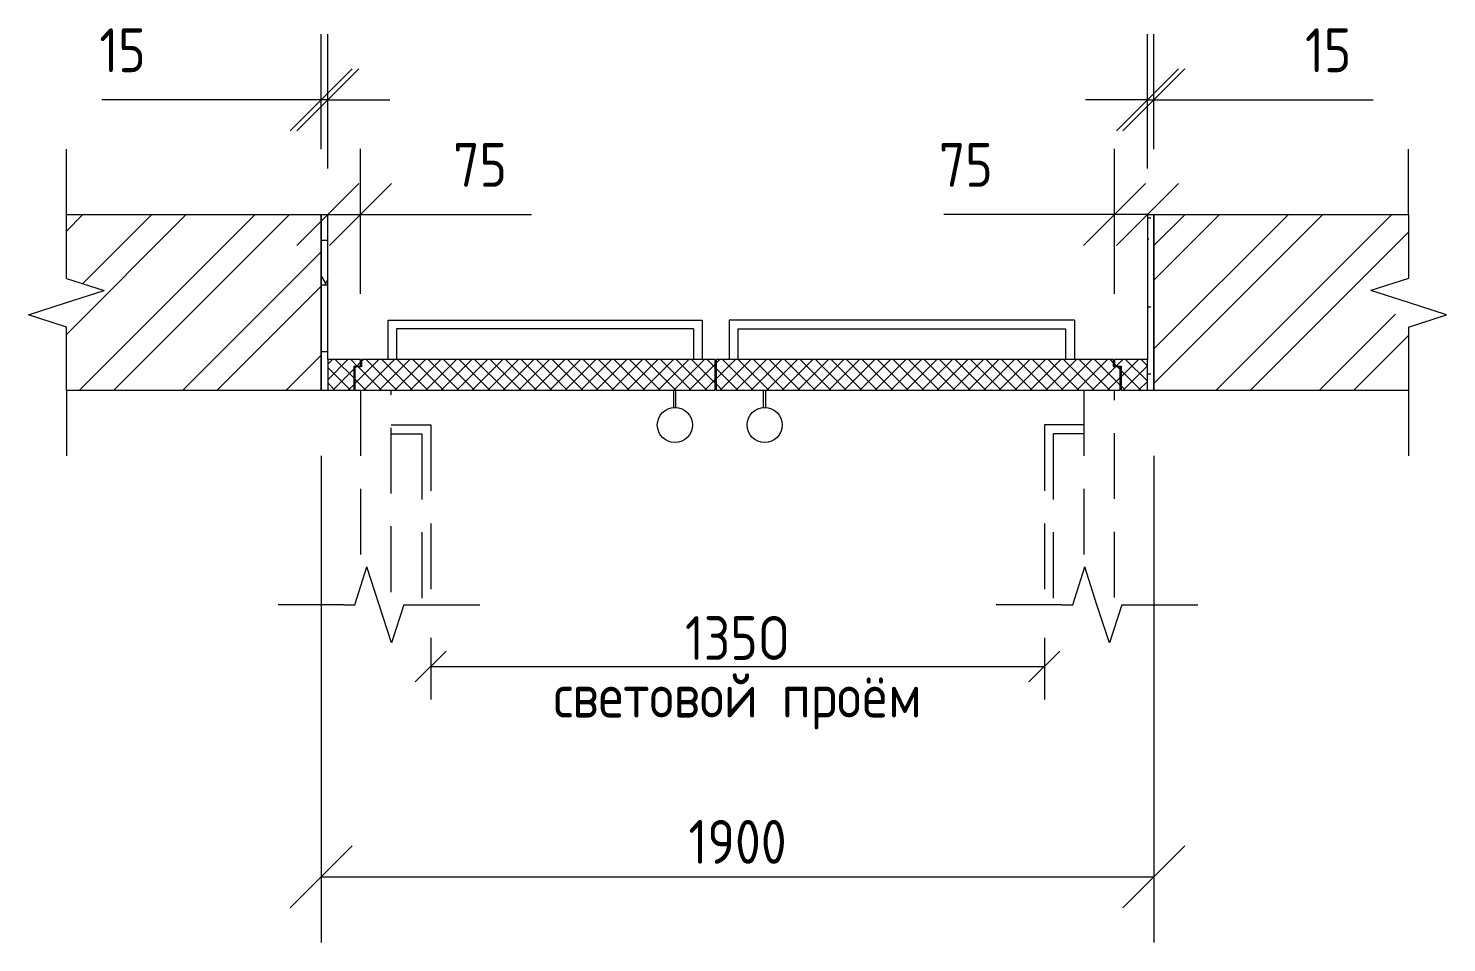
# Model space of a CAD drawing. Header units: millimetres. Extents: x -11345 to 411485, y -9810 to 73012.
# Drawn here: x -2192.8 to -2128.1, y 71108.3 to 71150 of the extents above; entities that cross this region are included whole.
import ezdxf

# ---------------------------------------------------------------- set-up
doc = ezdxf.new("R2010")
doc.units = ezdxf.units.MM
doc.linetypes.add('ADSK_Штриховая_ш3 п1_5', pattern=[4.5, 3, -1.5])
for name, color, linetype, lineweight in [('Аннотация', 7, 'Continuous', 18), ('Размеры', 7, 'Continuous', 5), ('Узлы', 7, 'Continuous', 18)]:
    doc.layers.add(name, color=color, linetype=linetype, lineweight=lineweight)
doc.layers.add('Линии', color=7, linetype='Continuous', lineweight=9, true_color=0x00a600)
doc.styles.add('GOST Common_1', font='GOST_Common.ttf', dxfattribs={"width": 0.9, "height": 350})
doc.styles.add('GOST Common_3', font='GOST_Common.ttf', dxfattribs={"width": 0.9, "height": 250})
doc.styles.add('GOST Common_5', font='GOST_Common.ttf', dxfattribs={"width": 0.9, "height": 100})
doc.dimstyles.new('ADSK_Основной_2_5_мм_Округление_до_1_мм', dxfattribs={"dimscale": 304.8, "dimtxt": 250, "dimasz": 0.463911, "dimexe": 0.492126, "dimexo": 0.492126, "dimgap": 0.098425, "dimtad": 1, "dimdec": 0, "dimdsep": 46, "dimtxsty": 'GOST Common_3', "dimblk1": 'OBLIQUE', "dimblk2": 'OBLIQUE', "dimsah": 1, "dimcen": 0.09, "dimdle": 0.492126, "dimazin": 2, "dimtfac": 1, "dimtdec": 0, "dimtix": 1, "dimtmove": 0, "dimatfit": 3, "dimfxl": 1, "dimtvp": 1, "dimtolj": 1, "dimtzin": 0, "dimlwd": 20, "dimlwe": 20, "dimarcsym": 2})
doc.dimstyles.new('ADSK_Основной_2_5_мм_Округление_до_1_мм_1', dxfattribs={"dimscale": 304.8, "dimtxt": 251.428749, "dimasz": 0.463911, "dimexe": 0.492126, "dimexo": 0.492126, "dimgap": 0.098425, "dimtad": 1, "dimdec": 0, "dimdsep": 46, "dimtxsty": 'GOST Common_3', "dimblk1": 'OBLIQUE', "dimblk2": 'OBLIQUE', "dimsah": 1, "dimcen": 0.09, "dimdle": 0.492126, "dimazin": 2, "dimtfac": 1, "dimtdec": 4, "dimtix": 1, "dimtmove": 1, "dimatfit": 3, "dimfxl": 1, "dimtvp": 1, "dimtolj": 1, "dimtzin": 0, "dimlwd": 20, "dimlwe": 20, "dimarcsym": 2})
doc.dimstyles.new('ADSK_Основной_2_5_мм_Округление_до_1_мм_min_световой_проём', dxfattribs={"dimscale": 304.8, "dimtxt": 125.714375, "dimasz": 0.231955, "dimexe": 0.246063, "dimexo": 0.246063, "dimgap": 0.049213, "dimtad": 1, "dimdec": 0, "dimdsep": 46, "dimtxsty": 'GOST Common_1', "dimblk1": 'OBLIQUE', "dimblk2": 'OBLIQUE', "dimsah": 1, "dimcen": 0.09, "dimdle": 0.246063, "dimazin": 2, "dimtfac": 1, "dimtdec": 4, "dimtix": 1, "dimtmove": 0, "dimatfit": 3, "dimfxl": 1, "dimtvp": 1, "dimtolj": 1, "dimtzin": 0, "dimlwd": 20, "dimlwe": 20, "dimarcsym": 2})
pattern_1 = [(45, (-2162.20884, 71109.8427), (-0.3535534, 0.3535534), []), (135, (-2162.20884, 71109.8427), (-0.3535534, -0.3535534), [])]

# ---------------------------------------------------------------- blocks, each defined once
blk = doc.blocks.new('ADSK_Обрыв_Линия - По умолчанию-6396943-ДН-4л')
at = {"layer": 'Узлы'}
for p, q in [((-1441.1, 1582), (-1441.1, 1437)), ((-1441.1, 1325.7), (-1441.1, 1182))]:
    blk.add_line(p, q, dxfattribs=at)
blk = doc.blocks.new('ADSK_Обрыв_Линия - По умолчанию-6397007-ДН-4л')
at = {"layer": 'Узлы'}
for p, q in [((1621.2, 1582), (1621.2, 1437)), ((1621.2, 1325.7), (1621.2, 1182))]:
    blk.add_line(p, q, dxfattribs=at)
blk = doc.blocks.new('ADSK_Обрыв_Линия - По умолчанию-6400390-ДН-4л')
at = {"layer": 'Узлы'}
for p, q in [((-807.8, 692), (-782.8, 692)), ((-671.5, 692), (-647.8, 692))]:
    blk.add_line(p, q, dxfattribs=at)
blk = doc.blocks.new('_Oblique')
at = {"color": 0, "linetype": 'ByBlock', "lineweight": -2}
blk.add_line((-0.5, -0.5), (0.5, 0.5), dxfattribs=at)
blk = doc.blocks.new('*D744')
at = {"layer": 'Defpoints', "color": 0, "transparency": 16777216}
for p in [(-2179.104, 71146.728), (-2179.404, 71141.484), (-2179.104, 71141.484)]:
    blk.add_point(p, dxfattribs=at)
at = {"layer": 'Размеры', "color": 0, "transparency": 16777216}
for p, q in [((-2179.404, 71144.484), (-2179.404, 71149.728)), ((-2179.104, 71144.484), (-2179.104, 71149.728)), ((-2179.404, 71146.728), (-2189.41, 71146.728)), ((-2179.104, 71146.728), (-2179.404, 71146.728)), ((-2179.104, 71146.728), (-2176.276, 71146.728))]:
    blk.add_line(p, q, dxfattribs=at)
at = {"layer": 'Размеры', "color": 0, "transparency": 16777216, "xscale": 2.828, "yscale": 2.828, "zscale": 2.828}
blk.add_blockref('_Oblique', (-2179.404, 71146.728), dxfattribs=at)
at = {"layer": 'Размеры', "color": 0, "transparency": 16777216, "xscale": 2.828, "yscale": 2.828, "zscale": 2.828, "rotation": 180}
blk.add_blockref('_Oblique', (-2179.104, 71146.728), dxfattribs=at)
at = {"layer": 'Размеры', "color": 0, "lineweight": 20, "transparency": 16777216, "insert": (-2189.521, 71149.995), "char_height": 2, "width": 3.2217, "attachment_point": 1, "line_spacing_factor": 1.022761, "style": 'GOST Common_5'}
blk.add_mtext('\\A1;15', dxfattribs=at)
blk = doc.blocks.new('*D745')
at = {"layer": 'Defpoints', "color": 0, "transparency": 16777216}
for p in [(-2141.404, 71146.728), (-2141.704, 71141.484), (-2141.404, 71141.484)]:
    blk.add_point(p, dxfattribs=at)
at = {"layer": 'Размеры', "color": 0, "transparency": 16777216}
for p, q in [((-2141.704, 71144.484), (-2141.704, 71149.728)), ((-2141.404, 71144.484), (-2141.404, 71149.728)), ((-2141.704, 71146.728), (-2144.532, 71146.728)), ((-2141.704, 71146.728), (-2141.404, 71146.728)), ((-2141.404, 71146.728), (-2131.398, 71146.728))]:
    blk.add_line(p, q, dxfattribs=at)
at = {"layer": 'Размеры', "color": 0, "transparency": 16777216, "xscale": 2.828, "yscale": 2.828, "zscale": 2.828}
blk.add_blockref('_Oblique', (-2141.704, 71146.728), dxfattribs=at)
at = {"layer": 'Размеры', "color": 0, "transparency": 16777216, "xscale": 2.828, "yscale": 2.828, "zscale": 2.828, "rotation": 180}
blk.add_blockref('_Oblique', (-2141.404, 71146.728), dxfattribs=at)
at = {"layer": 'Размеры', "color": 0, "lineweight": 20, "transparency": 16777216, "insert": (-2134.509, 71149.995), "char_height": 2, "width": 3.2217, "attachment_point": 1, "line_spacing_factor": 1.022761, "style": 'GOST Common_5'}
blk.add_mtext('\\A1;15', dxfattribs=at)
blk = doc.blocks.new('*D746')
at = {"layer": 'Defpoints', "color": 0, "transparency": 16777216}
for p in [(-2177.604, 71141.496), (-2179.104, 71140.595), (-2177.604, 71134.884)]:
    blk.add_point(p, dxfattribs=at)
at = {"layer": 'Размеры', "color": 0, "transparency": 16777216}
for p, q in [((-2179.104, 71143.595), (-2179.104, 71144.496)), ((-2177.604, 71137.884), (-2177.604, 71144.496)), ((-2179.114, 71141.496), (-2177.604, 71141.496)), ((-2177.604, 71141.496), (-2169.811, 71141.496))]:
    blk.add_line(p, q, dxfattribs=at)
at = {"layer": 'Размеры', "color": 0, "transparency": 16777216, "xscale": 2.828, "yscale": 2.828, "zscale": 2.828, "rotation": 180}
blk.add_blockref('_Oblique', (-2179.104, 71141.496), dxfattribs=at)
at = {"layer": 'Размеры', "color": 0, "transparency": 16777216, "xscale": 2.828, "yscale": 2.828, "zscale": 2.828}
blk.add_blockref('_Oblique', (-2177.604, 71141.496), dxfattribs=at)
at = {"layer": 'Размеры', "color": 0, "lineweight": 20, "transparency": 16777216, "insert": (-2173.379, 71144.762), "char_height": 2, "width": 3.78422, "attachment_point": 1, "line_spacing_factor": 1.022761, "style": 'GOST Common_5'}
blk.add_mtext('\\A1;75', dxfattribs=at)
blk = doc.blocks.new('*D747')
at = {"layer": 'Defpoints', "color": 0, "transparency": 16777216}
for p in [(-2141.704, 71141.496), (-2141.704, 71140.595), (-2143.204, 71134.884)]:
    blk.add_point(p, dxfattribs=at)
at = {"layer": 'Размеры', "color": 0, "transparency": 16777216}
for p, q in [((-2143.204, 71137.884), (-2143.204, 71144.496)), ((-2141.704, 71143.595), (-2141.704, 71144.496)), ((-2143.204, 71141.496), (-2150.998, 71141.496)), ((-2141.704, 71141.496), (-2143.214, 71141.496))]:
    blk.add_line(p, q, dxfattribs=at)
at = {"layer": 'Размеры', "color": 0, "transparency": 16777216, "xscale": 2.828, "yscale": 2.828, "zscale": 2.828, "rotation": 180}
blk.add_blockref('_Oblique', (-2143.204, 71141.496), dxfattribs=at)
at = {"layer": 'Размеры', "color": 0, "transparency": 16777216, "xscale": 2.828, "yscale": 2.828, "zscale": 2.828}
blk.add_blockref('_Oblique', (-2141.704, 71141.496), dxfattribs=at)
at = {"layer": 'Размеры', "color": 0, "lineweight": 20, "transparency": 16777216, "insert": (-2151.214, 71144.762), "char_height": 2, "width": 3.78422, "attachment_point": 1, "line_spacing_factor": 1.022761, "style": 'GOST Common_5'}
blk.add_mtext('\\A1;75', dxfattribs=at)
blk = doc.blocks.new('*D748')
at = {"layer": 'Defpoints', "color": 0, "transparency": 16777216}
for p in [(-2174.404, 71123.684), (-2146.404, 71123.684), (-2146.404, 71120.869)]:
    blk.add_point(p, dxfattribs=at)
at = {"layer": 'Размеры', "color": 0, "transparency": 16777216}
for p, q in [((-2174.404, 71122.184), (-2174.404, 71119.369)), ((-2146.404, 71122.184), (-2146.404, 71119.369)), ((-2174.409, 71120.869), (-2146.4, 71120.869))]:
    blk.add_line(p, q, dxfattribs=at)
at = {"layer": 'Размеры', "color": 0, "transparency": 16777216, "xscale": 1.414, "yscale": 1.414, "zscale": 1.414, "rotation": 180}
blk.add_blockref('_Oblique', (-2174.404, 71120.869), dxfattribs=at)
at = {"layer": 'Размеры', "color": 0, "transparency": 16777216, "xscale": 1.414, "yscale": 1.414, "zscale": 1.414}
blk.add_blockref('_Oblique', (-2146.404, 71120.869), dxfattribs=at)
at = {"layer": 'Размеры', "color": 0, "lineweight": 20, "transparency": 16777216, "char_height": 2, "width": 25.97813, "attachment_point": 5, "style": 'GOST Common_5'}
for s, insert in [('\\A1;135O', (-2160.404, 71122.169)), ('\\A1;световой проём', (-2160.404, 71119.269))]:
    blk.add_mtext(s, dxfattribs=dict(at, insert=insert))
blk = doc.blocks.new('*D749')
at = {"layer": 'Defpoints', "color": 0, "transparency": 16777216}
for p in [(-2179.404, 71133.484), (-2141.404, 71133.484), (-2141.404, 71111.265)]:
    blk.add_point(p, dxfattribs=at)
at = {"layer": 'Размеры', "color": 0, "transparency": 16777216}
for p, q in [((-2179.404, 71130.484), (-2179.404, 71108.265)), ((-2141.404, 71130.484), (-2141.404, 71108.265)), ((-2179.414, 71111.265), (-2141.395, 71111.265))]:
    blk.add_line(p, q, dxfattribs=at)
at = {"layer": 'Размеры', "color": 0, "transparency": 16777216, "xscale": 2.828, "yscale": 2.828, "zscale": 2.828, "rotation": 180}
blk.add_blockref('_Oblique', (-2179.404, 71111.265), dxfattribs=at)
at = {"layer": 'Размеры', "color": 0, "transparency": 16777216, "xscale": 2.828, "yscale": 2.828, "zscale": 2.828}
blk.add_blockref('_Oblique', (-2141.404, 71111.265), dxfattribs=at)
at = {"layer": 'Размеры', "color": 0, "lineweight": 20, "transparency": 16777216, "insert": (-2160.404, 71112.865), "char_height": 2, "width": 7.00591, "attachment_point": 5, "style": 'GOST Common_5'}
blk.add_mtext('\\A1;1900', dxfattribs=at)

msp = doc.modelspace()

# ---------------------------------------------------------------- hatches: boundary and pattern name
at = {"layer": 'Узлы', "lineweight": 9}
h = msp.add_hatch(dxfattribs=at)
h.set_pattern_fill('FP_2', color=256, scale=0.02, style=0, pattern_type=2)
h.set_pattern_definition([(45, (-2162.209, 71109.8427), (-2.3573, 2.3573), []), (45, (-2160.6373, 71109.8427), (-2.3573, 2.3573), [])])
h.paths.add_polyline_path([(-2131.5165, 71133.48355), (-2129.78445, 71133.48355), (-2129.78445, 71136.35738), (-2131.5165, 71138.03355), (-2129.78445, 71138.58355), (-2129.78445, 71141.48355), (-2141.40445, 71141.48355), (-2141.40445, 71133.48355)])
h.paths.add_polyline_path([(-2189.29782, 71133.48355), (-2179.40445, 71133.48355), (-2179.40445, 71141.48355), (-2191.02987, 71141.48355), (-2191.02987, 71138.58355), (-2189.29782, 71138.03355), (-2191.02987, 71136.35738), (-2191.02987, 71133.48355)])
h = msp.add_hatch(dxfattribs=at)
h.set_pattern_fill('FP_4', color=256, scale=0.02, style=0, pattern_type=2)
h.set_pattern_definition([(0, (-2162.2088, 71109.8427), (4.064, 1.016), [0.33528, -2.71272, 0.33528, -2.71272, -16.256]), (0, (-2162.2088, 71109.8427), (4.064, 1.016), [-6.096, 0.33528, -5.76072, 0.33528, -2.71272, -7.112]), (0, (-2162.2088, 71109.8427), (4.064, 1.016), [-15.24, 0.33528, -1.69672, 0.33528, -4.74472]), (120, (-2160.6848, 71110.3507), (-2.911882, 3.011527), [0.33528, -2.71272, 0.33528, -2.71272, -16.256]), (120, (-2160.6848, 71110.3507), (-2.911882, 3.011527), [-6.096, 0.33528, -5.76072, 0.33528, -2.71272, -7.112]), (120, (-2160.6848, 71110.3507), (-2.911882, 3.011527), [-15.24, 0.33528, -1.69672, 0.33528, -4.74472]), (240, (-2160.1768, 71112.3827), (-1.152118, -4.027527), [0.33528, -2.71272, 0.33528, -2.71272, -16.256]), (240, (-2160.1768, 71112.3827), (-1.152118, -4.027527), [-6.096, 0.33528, -5.76072, 0.33528, -2.71272, -7.112]), (240, (-2160.1768, 71112.3827), (-1.152118, -4.027527), [-15.24, 0.33528, -1.69672, 0.33528, -4.74472])])
h.paths.add_polyline_path([(-2141.40445, 71133.48355), (-2141.40445, 71141.48355), (-2141.70445, 71141.48355), (-2141.70445, 71133.48355)])
h.paths.add_polyline_path([(-2179.40445, 71133.48355), (-2179.10445, 71133.48355), (-2179.10445, 71141.48355), (-2179.40445, 71141.48355), (-2179.40445, 71134.54355)])
h = msp.add_hatch(dxfattribs=at)
h.set_pattern_fill('FP_3', color=256, scale=0.02, style=0, pattern_type=2)
h.set_pattern_definition(pattern_1)
h.paths.add_polyline_path([(-2142.90445, 71133.48355), (-2141.70445, 71133.48355), (-2141.70445, 71134.88355), (-2143.20445, 71134.88355), (-2143.20445, 71134.58355), (-2142.90445, 71134.58355), (-2142.90445, 71134.54355)])
h.paths.add_polyline_path([(-2177.90445, 71133.48355), (-2177.90445, 71134.58355), (-2177.60445, 71134.58355), (-2177.60445, 71134.88355), (-2179.10445, 71134.88355), (-2179.10445, 71133.48355)])
h = msp.add_hatch(dxfattribs=at)
h.set_pattern_fill('FP_3', color=256, scale=0.02, style=0, pattern_type=2)
h.set_pattern_definition(pattern_1)
h.paths.add_polyline_path([(-2161.38445, 71133.48355), (-2142.94445, 71133.48355), (-2142.94445, 71134.54355), (-2143.24445, 71134.54355), (-2143.24445, 71134.88355), (-2161.38445, 71134.88355), (-2161.38445, 71134.54355)])
h.paths.add_polyline_path([(-2177.86445, 71133.48355), (-2161.42445, 71133.48355), (-2161.42445, 71134.88355), (-2177.56445, 71134.88355), (-2177.56445, 71134.54355), (-2177.86445, 71134.54355)])

# ---------------------------------------------------------------- linework, layer by layer
at = {"layer": 'Аннотация'}
for p, q in [((-2191.02987, 71141.48355), (-2191.02987, 71144.48355)), ((-2129.78445, 71141.48355), (-2129.78445, 71144.48355)), ((-2191.02987, 71138.58355), (-2189.29782, 71138.03355)), ((-2191.02987, 71138.58355), (-2189.29782, 71138.03355)), ((-2129.78445, 71138.58355), (-2131.5165, 71138.03355)), ((-2129.78445, 71138.58355), (-2131.5165, 71138.03355)), ((-2191.02987, 71137.48355), (-2189.29782, 71138.03355)), ((-2129.78445, 71137.48355), (-2131.5165, 71138.03355)), ((-2192.76287, 71136.92046), (-2191.02987, 71137.48355)), ((-2192.76287, 71136.92046), (-2191.02987, 71137.48355)), ((-2128.05145, 71136.92046), (-2129.78445, 71137.48355)), ((-2128.05145, 71136.92046), (-2129.78445, 71137.48355)), ((-2191.02987, 71136.35738), (-2192.76287, 71136.92046)), ((-2191.02987, 71136.35738), (-2192.76287, 71136.92046)), ((-2129.78445, 71136.35738), (-2128.05145, 71136.92046)), ((-2129.78445, 71136.35738), (-2128.05145, 71136.92046)), ((-2191.02987, 71133.48355), (-2191.02987, 71130.48355)), ((-2129.78445, 71133.48355), (-2129.78445, 71130.48355)), ((-2177.86445, 71123.68355), (-2177.31445, 71125.4156)), ((-2177.86445, 71123.68355), (-2177.31445, 71125.4156)), ((-2176.76445, 71123.68355), (-2177.31445, 71125.4156)), ((-2145.10445, 71123.68355), (-2144.55445, 71125.4156)), ((-2145.10445, 71123.68355), (-2144.55445, 71125.4156)), ((-2144.00445, 71123.68355), (-2144.55445, 71125.4156)), ((-2178.36445, 71123.68355), (-2181.36445, 71123.68355)), ((-2176.20137, 71121.95055), (-2176.76445, 71123.68355)), ((-2176.20137, 71121.95055), (-2176.76445, 71123.68355)), ((-2175.63828, 71123.68355), (-2176.20137, 71121.95055)), ((-2175.63828, 71123.68355), (-2176.20137, 71121.95055)), ((-2175.16445, 71123.68355), (-2172.16445, 71123.68355)), ((-2145.60445, 71123.68355), (-2148.60445, 71123.68355)), ((-2143.44137, 71121.95055), (-2144.00445, 71123.68355)), ((-2143.44137, 71121.95055), (-2144.00445, 71123.68355)), ((-2142.87828, 71123.68355), (-2143.44137, 71121.95055)), ((-2142.87828, 71123.68355), (-2143.44137, 71121.95055)), ((-2142.40445, 71123.68355), (-2139.40445, 71123.68355))]:
    msp.add_line(p, q, dxfattribs=at)
at = {"layer": 'Линии', "color": 7}
for p, q in [((-2179.40445, 71141.48355), (-2191.02987, 71141.48355)), ((-2179.40445, 71133.48355), (-2179.40445, 71141.48355)), ((-2179.10445, 71141.48355), (-2179.40445, 71141.48355)), ((-2179.40445, 71141.48355), (-2179.40445, 71133.48355)), ((-2179.10445, 71134.88355), (-2179.10445, 71141.48355)), ((-2141.40445, 71141.48355), (-2141.70445, 71141.48355)), ((-2141.70445, 71141.48355), (-2141.70445, 71134.88355)), ((-2129.78445, 71141.48355), (-2141.40445, 71141.48355)), ((-2141.40445, 71141.48355), (-2141.40445, 71133.48355)), ((-2141.40445, 71133.48355), (-2141.40445, 71141.48355)), ((-2177.60445, 71134.88355), (-2179.10445, 71134.88355)), ((-2179.10445, 71134.88355), (-2179.10445, 71133.48355)), ((-2177.60445, 71134.58355), (-2177.60445, 71134.88355)), ((-2161.42445, 71134.88355), (-2177.56445, 71134.88355)), ((-2177.56445, 71134.88355), (-2177.56445, 71134.54355)), ((-2161.42445, 71133.48355), (-2161.42445, 71134.88355)), ((-2161.38445, 71134.88355), (-2161.38445, 71133.48355)), ((-2143.24445, 71134.88355), (-2161.38445, 71134.88355)), ((-2143.24445, 71134.54355), (-2143.24445, 71134.88355)), ((-2141.70445, 71134.88355), (-2143.20445, 71134.88355)), ((-2143.20445, 71134.88355), (-2143.20445, 71134.58355)), ((-2141.70445, 71133.48355), (-2141.70445, 71134.88355)), ((-2177.90445, 71133.48355), (-2177.90445, 71134.58355)), ((-2177.90445, 71134.58355), (-2177.60445, 71134.58355)), ((-2177.56445, 71134.54355), (-2177.86445, 71134.54355)), ((-2177.86445, 71134.54355), (-2177.86445, 71133.48355)), ((-2142.94445, 71134.54355), (-2143.24445, 71134.54355)), ((-2143.20445, 71134.58355), (-2142.90445, 71134.58355)), ((-2142.94445, 71133.48355), (-2142.94445, 71134.54355)), ((-2142.90445, 71134.58355), (-2142.90445, 71133.48355)), ((-2191.02987, 71133.48355), (-2179.40445, 71133.48355)), ((-2179.40445, 71133.48355), (-2179.10445, 71133.48355)), ((-2179.10445, 71133.48355), (-2177.90445, 71133.48355)), ((-2177.86445, 71133.48355), (-2161.42445, 71133.48355)), ((-2161.38445, 71133.48355), (-2142.94445, 71133.48355)), ((-2142.90445, 71133.48355), (-2141.70445, 71133.48355)), ((-2141.70445, 71133.48355), (-2141.40445, 71133.48355)), ((-2141.40445, 71133.48355), (-2129.78445, 71133.48355))]:
    msp.add_line(p, q, dxfattribs=at)
at = {"layer": 'Линии', "color": 7, "lineweight": 20}
for p, q in [((-2176.35928, 71136.67393), (-2162.01978, 71136.67393)), ((-2176.35928, 71136.67393), (-2176.35928, 71134.88355)), ((-2162.01978, 71136.67393), (-2162.01978, 71134.88355)), ((-2160.7876, 71136.67393), (-2160.7876, 71134.88355)), ((-2145.03774, 71136.67393), (-2160.7876, 71136.67393)), ((-2145.03774, 71136.67393), (-2145.03774, 71134.88355)), ((-2162.41978, 71136.27393), (-2175.95928, 71136.27393)), ((-2175.95928, 71136.27393), (-2175.95928, 71134.88355)), ((-2162.41978, 71136.27393), (-2162.41978, 71134.88355)), ((-2160.3876, 71136.27393), (-2145.43774, 71136.27393)), ((-2160.3876, 71136.27393), (-2160.3876, 71134.88355)), ((-2145.43774, 71136.27393), (-2145.43774, 71134.88355)), ((-2163.31504, 71132.6916), (-2163.31504, 71133.48355)), ((-2163.21504, 71132.68689), (-2163.21504, 71133.48355)), ((-2159.21504, 71132.6916), (-2159.21504, 71133.48355)), ((-2159.11504, 71132.68689), (-2159.11504, 71133.48355))]:
    msp.add_line(p, q, dxfattribs=at)
at = {"layer": 'Линии', "color": 7, "linetype": 'ADSK_Штриховая_ш3 п1_5', "lineweight": 20}
for p, q in [((-2177.60445, 71133.48355), (-2177.60445, 71124.50234)), ((-2176.20445, 71124.2686), (-2176.20445, 71133.48355)), ((-2144.60445, 71133.48355), (-2144.60445, 71125.25814)), ((-2143.20445, 71124.0206), (-2143.20445, 71133.48355)), ((-2176.20445, 71131.89317), (-2174.40445, 71131.89317)), ((-2176.20445, 71131.49317), (-2174.80445, 71131.49317)), ((-2174.80445, 71131.49317), (-2174.80445, 71123.68355)), ((-2174.40445, 71131.89317), (-2174.40445, 71123.68355)), ((-2144.60445, 71131.89317), (-2146.40445, 71131.89317)), ((-2146.40445, 71131.89317), (-2146.40445, 71123.68355)), ((-2146.00445, 71131.49317), (-2146.00445, 71123.68355)), ((-2144.60445, 71131.49317), (-2146.00445, 71131.49317))]:
    msp.add_line(p, q, dxfattribs=at)
at = {"layer": 'Линии', "color": 7, "lineweight": 20}
for centre in [(-2163.26504, 71131.89317), (-2159.16504, 71131.89317)]:
    msp.add_circle(centre, 0.8, dxfattribs=at)

# ---------------------------------------------------------------- block references
at = {"layer": 'Узлы', "xscale": 0.02, "yscale": 0.02, "zscale": 0.02}
for name, p in [('ADSK_Обрыв_Линия - По умолчанию-6396943-ДН-4л', (-2162.20884, 71109.84268)), ('ADSK_Обрыв_Линия - По умолчанию-6397007-ДН-4л', (-2162.20884, 71109.84268)), ('ADSK_Обрыв_Линия - По умолчанию-6400390-ДН-4л', (-2162.20884, 71109.84268)), ('ADSK_Обрыв_Линия - По умолчанию-6400390-ДН-4л', (-2129.44884, 71109.84268))]:
    msp.add_blockref(name, p, dxfattribs=at)

# ---------------------------------------------------------------- dimensions: what is measured, and where the dimension line sits
at = {"layer": 'Размеры', "lineweight": 20}
for base, p1, p2, override, picture, middle in [((-2179.10445, 71146.728), (-2179.40445, 71141.48355), (-2179.10445, 71141.48355), {"dimscale": 0, "dimtxt": 76635.482717, "dimasz": 141.4, "dimexe": 150, "dimexo": 150, "dimgap": 30, "dimlfac": 50, "dimpost": '<>', "dimtxsty": 'GOST Common_5', "dimcen": 27.432, "dimfxl": 15, "dimlwd": 65535, "dimlwe": 65535}, '*D744', (-2187.91045, 71146.728)), ((-2141.40445, 71146.728), (-2141.70445, 71141.48355), (-2141.40445, 71141.48355), {"dimscale": 0, "dimtxt": 76635.482717, "dimasz": 141.4, "dimexe": 150, "dimexo": 150, "dimgap": 30, "dimlfac": 50, "dimpost": '<>', "dimtxsty": 'GOST Common_5', "dimcen": 27.432, "dimfxl": 15, "dimlwd": 65535, "dimlwe": 65535}, '*D745', (-2132.89845, 71146.728)), ((-2177.60445, 71141.49578), (-2179.10445, 71140.59523), (-2177.60445, 71134.88355), {"dimscale": 0, "dimtxt": 76635.482717, "dimasz": 141.4, "dimexe": 150, "dimexo": 150, "dimgap": 30, "dimlfac": 50, "dimpost": '<>', "dimtxsty": 'GOST Common_5', "dimcen": 27.432, "dimfxl": 295.267942, "dimlwd": 65535, "dimlwe": 65535}, '*D746', (-2171.48668, 71141.49578)), ((-2141.70445, 71141.49578), (-2143.20445, 71134.88355), (-2141.70445, 71140.59523), {"dimscale": 0, "dimtxt": 76635.482717, "dimasz": 141.4, "dimexe": 150, "dimexo": 150, "dimgap": 30, "dimlfac": 50, "dimpost": '<>', "dimtxsty": 'GOST Common_5', "dimcen": 27.432, "dimfxl": 295.267942, "dimlwd": 65535, "dimlwe": 65535}, '*D747', (-2149.32223, 71141.49578))]:
    dim = msp.add_linear_dim(base=base, p1=p1, p2=p2, dimstyle='ADSK_Основной_2_5_мм_Округление_до_1_мм', override=override, dxfattribs=at)
    dim.commit()
    dim.dimension.update_dxf_attribs({"geometry": picture, "text_midpoint": middle, "dimtype": 160})
dim = msp.add_linear_dim(base=(-2141.40445, 71111.2655), p1=(-2179.40445, 71133.48355), p2=(-2141.40445, 71133.48355), dimstyle='ADSK_Основной_2_5_мм_Округление_до_1_мм_1', override={"dimscale": 0, "dimtxt": 76635.482717, "dimasz": 141.4, "dimexe": 150, "dimexo": 150, "dimgap": 30, "dimlfac": 50, "dimpost": '<>', "dimtxsty": 'GOST Common_5', "dimcen": 27.432, "dimfxl": 1900, "dimlwd": 65535, "dimlwe": 65535}, dxfattribs=at)
dim.commit()
dim.dimension.update_dxf_attribs({"geometry": '*D749', "text_midpoint": (-2160.40445, 71112.8655)})
dim = msp.add_linear_dim(base=(-2146.40445, 71120.86932), p1=(-2174.40445, 71123.68355), p2=(-2146.40445, 71123.68355), text='135O\\Xсветовой проём', dimstyle='ADSK_Основной_2_5_мм_Округление_до_1_мм_min_световой_проём', override={"dimscale": 0, "dimtxt": 38317.741358, "dimasz": 70.7, "dimexe": 75, "dimexo": 75, "dimgap": 15, "dimlfac": 50, "dimpost": '<>', "dimtxsty": 'GOST Common_5', "dimcen": 27.432, "dimfxl": 1400, "dimlwd": 65535, "dimlwe": 65535}, dxfattribs=at)
dim.commit()
dim.dimension.update_dxf_attribs({"geometry": '*D748', "text_midpoint": (-2160.40445, 71120.86932)})

doc.saveas('drawing.dxf')
